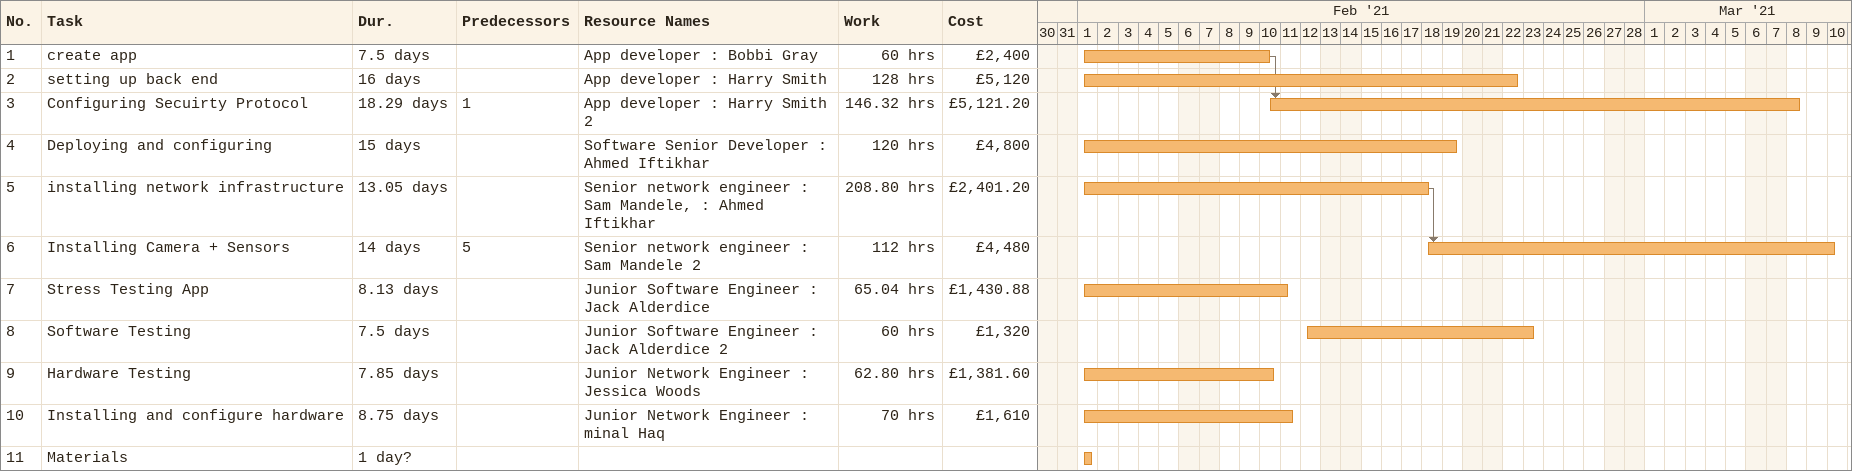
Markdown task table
| ID | Task | Duration | Start | Finish | Predecessors | Resources | Work (h) | Cost (£) |
|---|---|---|---|---|---|---|---|---|
| 1 | create app | 7.5d | 2021-02-01 | 2021-02-10 |  | App developer : Bobbi Gray | 60 | 2400 |
| 2 | setting up back end | 16d | 2021-02-01 | 2021-02-22 |  | App developer : Harry Smith | 128 | 5120 |
| 3 | Configuring Secuirty Protocol | 18.29d | 2021-02-10 | 2021-03-08 | 1 | App developer : Harry Smith 2 | 146.32 | 5121.20 |
| 4 | Deploying and configuring | 15d | 2021-02-01 | 2021-02-19 |  | Software Senior Developer : Ahmed Iftikhar | 120 | 4800 |
| 5 | installing network infrastructure | 13.05d | 2021-02-01 | 2021-02-18 |  | Senior network engineer : Sam Mandele, : Ahmed Iftikhar | 208.80 | 2401.20 |
| 6 | Installing Camera + Sensors | 14d | 2021-02-18 | 2021-03-10 | 5 | Senior network engineer : Sam Mandele 2 | 112 | 4480 |
| 7 | Stress Testing App | 8.13d | 2021-02-01 | 2021-02-11 |  | Junior Software Engineer : Jack Alderdice | 65.04 | 1430.88 |
| 8 | Software Testing | 7.5d | 2021-02-12 | 2021-02-23 |  | Junior Software Engineer : Jack Alderdice 2 | 60 | 1320 |
| 9 | Hardware Testing | 7.85d | 2021-02-01 | 2021-02-10 |  | Junior Network Engineer : Jessica Woods | 62.80 | 1381.60 |
| 10 | Installing and configure hardware | 8.75d | 2021-02-01 | 2021-02-11 |  | Junior Network Engineer : minal Haq | 70 | 1610 |
| 11 | Materials | 1d? | 2021-02-01 | 2021-02-01 |  |  |  |  |
